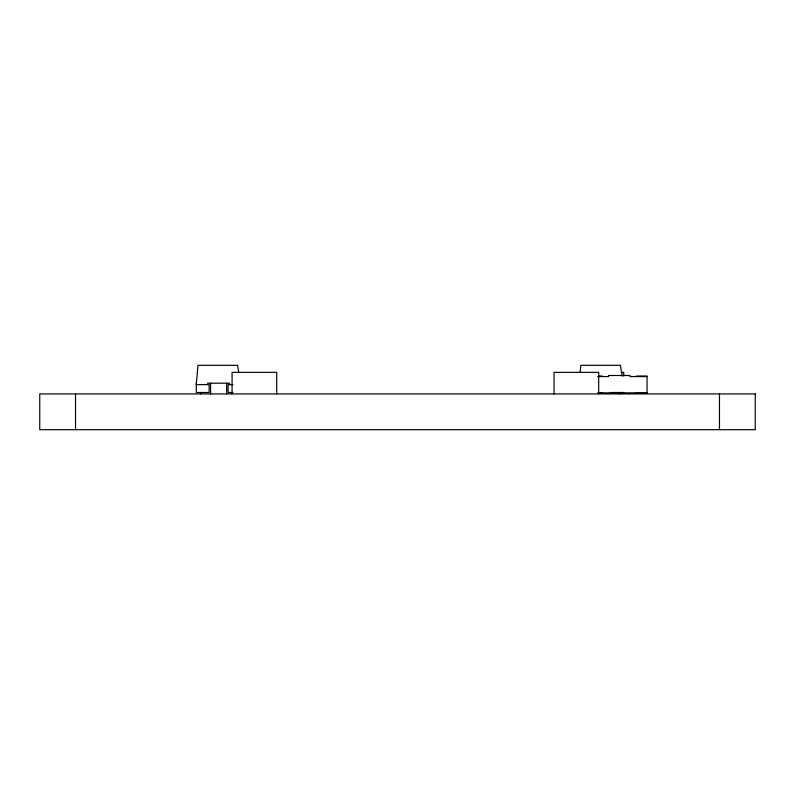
<?xml version="1.0" encoding="UTF-8"?>
<svg xmlns="http://www.w3.org/2000/svg" width="795" height="795" viewBox="0 0 795 795"><rect width="100%" height="100%" fill="white"/><g stroke="black" fill="none" stroke-linecap="round" stroke-linejoin="round"><path stroke-width="1.19" d="M580.131 372.547L580.777 365.303L620.339 365.303L622.276 376.174M621.263 372.348L623.737 372.348L623.737 375.946M598.734 376.035L602.312 376.035L602.312 376.572M597.651 376.572L608.572 376.572L608.572 375.498L630.038 375.498L630.038 376.572L647.031 376.572M232.975 384.621L228.105 384.621L228.105 392.491L233.014 392.491M610.898 392.491L623.777 392.491M597.741 392.849L647.031 392.849M598.734 393.386L602.312 393.386L602.312 392.849M238.838 372.547L237.546 365.303L197.985 365.303L196.266 384.621L209.145 384.621L209.145 392.491L196.266 392.491L196.266 383.19M719.475 393.923L719.475 429.697M636.298 376.572L636.298 376.035L647.031 376.035L647.031 393.386L636.298 393.386L636.298 392.849M619.484 392.491L619.484 393.923M598.695 393.923L598.695 372.348L554.055 372.348L554.055 393.923M276.72 393.923L276.72 372.348L232.08 372.348L232.08 393.923M229.536 384.621L229.536 383.19L207.714 383.19L207.714 384.621M226.674 383.19L226.674 393.923M210.576 383.19L210.576 393.923M200.559 392.491L200.559 393.923M75.525 393.923L75.525 429.697M755.25 393.923L39.75 393.923L39.75 429.697L755.25 429.697L755.25 393.923"/></g></svg>
